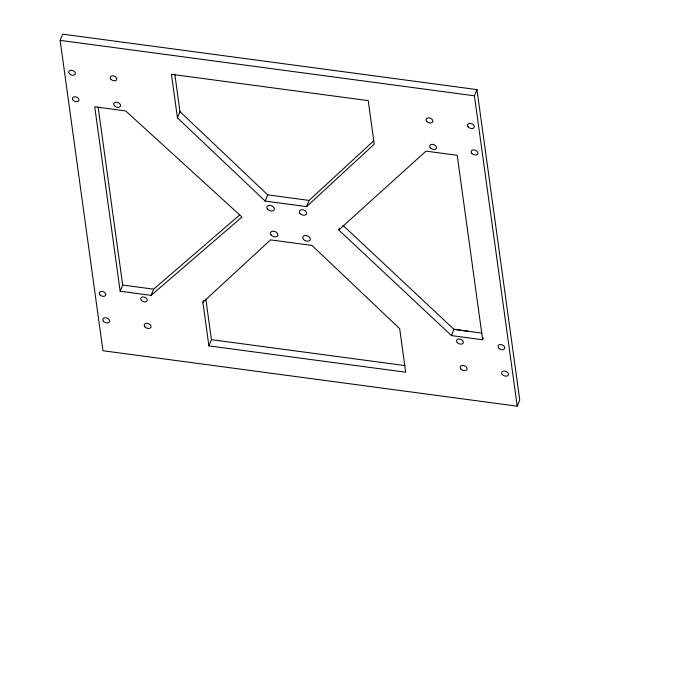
<?xml version="1.0" encoding="UTF-8"?>
<svg xmlns="http://www.w3.org/2000/svg" width="683" height="683" viewBox="0 0 683 683"><rect width="100%" height="100%" fill="white"/><g stroke="black" fill="none" stroke-linecap="round" stroke-linejoin="round"><path stroke-width="1.02" d="M60.138 40.357L62.674 34.15L476.956 89.601L519.754 399.982L517.219 406.189L102.945 350.738L60.138 40.357L474.42 95.808L517.219 406.189M177.452 117.86L171.45 74.302L368.222 100.64L374.233 144.198L306.582 206.625L265.192 201.084L177.452 117.86L179.988 111.645L174.839 74.31M120.157 291.24L94.715 106.779L125.672 110.928L241.978 217.023L151.105 295.38L120.157 291.24L122.684 285.033L98.121 106.898M151.105 295.38L153.641 289.174L239.682 214.974M202.894 302.313L270.545 239.887L311.926 245.428L399.666 328.651L405.676 372.218L208.896 345.88L202.894 302.313L203.611 300.546M265.192 201.084L267.727 194.877L179.988 111.645M208.896 345.88L211.431 339.673L205.856 299.214M306.582 206.625L309.117 200.418L373.652 140.852M483.368 337.983L482.642 339.758L451.454 335.584L338.777 229.975L339.502 228.199M474.42 95.808L476.956 89.601M451.454 335.584L453.964 329.223L469.545 331.46M338.777 229.975L426.013 151.122L457.209 155.297L482.642 339.758M267.727 194.877L309.117 200.418M122.684 285.033L153.641 289.174M482.053 333.133L453.99 329.377L342.866 225.228M211.431 339.673L405.053 365.584M69.376 73.61A3.432 2.297 22.2 0 0 75.053 74.37A3.432 2.297 22.2 0 0 71.706 70.306A3.432 2.297 22.2 0 0 69.376 73.61M460.829 368.922A3.56 2.382 22.2 0 0 466.72 369.716A3.56 2.382 22.2 0 0 463.245 365.499A3.56 2.382 22.2 0 0 460.829 368.922M141.321 300.281A3.441 2.305 22.2 0 0 147.007 301.041A3.441 2.305 22.2 0 0 143.652 296.968A3.441 2.305 22.2 0 0 141.321 300.281M103.423 321.232A3.56 2.382 22.2 0 0 109.306 322.026A3.56 2.382 22.2 0 0 105.839 317.808A3.56 2.382 22.2 0 0 103.423 321.232M110.825 79.16A3.441 2.305 22.2 0 0 116.511 79.92A3.441 2.305 22.2 0 0 113.165 75.856A3.441 2.305 22.2 0 0 110.825 79.16M73.021 100.085A3.441 2.305 22.2 0 0 78.707 100.845A3.441 2.305 22.2 0 0 75.361 96.781A3.441 2.305 22.2 0 0 73.021 100.085M498.633 347.997A3.56 2.382 22.2 0 0 504.524 348.782A3.56 2.382 22.2 0 0 501.049 344.574A3.56 2.382 22.2 0 0 498.633 347.997M502.287 374.472A3.56 2.382 22.2 0 0 508.169 375.257A3.56 2.382 22.2 0 0 504.703 371.048A3.56 2.382 22.2 0 0 502.287 374.472M303.457 239.323A3.944 2.638 22.2 0 0 309.98 240.203A3.944 2.638 22.2 0 0 306.138 235.533A3.944 2.638 22.2 0 0 303.457 239.323M99.863 294.732A3.449 2.314 22.2 0 0 105.558 295.491A3.449 2.314 22.2 0 0 102.194 291.419A3.449 2.314 22.2 0 0 99.863 294.732M144.873 326.781A3.56 2.382 22.2 0 0 150.764 327.575A3.56 2.382 22.2 0 0 147.289 323.358A3.56 2.382 22.2 0 0 144.873 326.781M114.385 105.669A3.56 2.382 22.2 0 0 120.268 106.454A3.56 2.382 22.2 0 0 116.802 102.245A3.56 2.382 22.2 0 0 114.385 105.669M271.091 235.02A3.944 2.638 22.2 0 0 277.605 235.891A3.944 2.638 22.2 0 0 273.763 231.23A3.944 2.638 22.2 0 0 271.091 235.02M267.523 209.152A3.944 2.638 22.2 0 0 274.037 210.031A3.944 2.638 22.2 0 0 270.195 205.361A3.944 2.638 22.2 0 0 267.523 209.152M299.999 213.429A3.808 2.553 22.2 0 0 306.291 214.274A3.808 2.553 22.2 0 0 302.578 209.766A3.808 2.553 22.2 0 0 299.999 213.429M457.166 342.431A3.56 2.382 22.2 0 0 463.057 343.25A3.56 2.382 22.2 0 0 459.625 339.024A3.56 2.382 22.2 0 0 457.166 342.431M430.341 147.81A3.56 2.382 22.2 0 0 436.224 148.595A3.56 2.382 22.2 0 0 432.757 144.378A3.56 2.382 22.2 0 0 430.341 147.81M471.791 153.359A3.56 2.382 22.2 0 0 477.682 154.145A3.56 2.382 22.2 0 0 474.207 149.927A3.56 2.382 22.2 0 0 471.791 153.359M426.67 121.309A3.56 2.382 22.2 0 0 432.561 122.137A3.56 2.382 22.2 0 0 429.137 117.911A3.56 2.382 22.2 0 0 426.67 121.309M468.145 126.876A3.56 2.382 22.2 0 0 474.028 127.67A3.56 2.382 22.2 0 0 470.561 123.452A3.56 2.382 22.2 0 0 468.145 126.876"/></g></svg>
